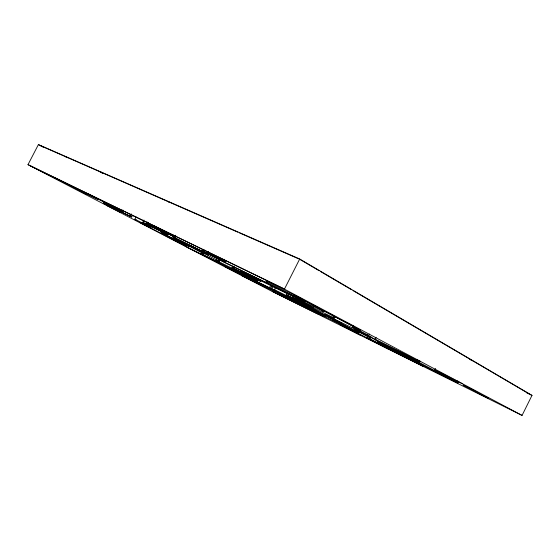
<?xml version="1.0" encoding="UTF-8"?>
<svg xmlns="http://www.w3.org/2000/svg" width="560" height="560" viewBox="0 0 560 560"><rect width="100%" height="100%" fill="white"/><g stroke="black" fill="none" stroke-linecap="round" stroke-linejoin="round"><path stroke-width="0.84" d="M386.925 346.773L386.526 347.606L385.287 347.312L366.555 337.652L368.823 336.308M272.244 291.508L522.06 415.415L532 395.388L299.698 259.007L38.402 144.585L28 164.647L272.272 291.501L273.042 289.989M417.109 359.429L416.339 360.955L457.961 382.914L458.731 381.374M417.998 361.774L418.768 360.241M419.839 360.815L419.076 362.348L377.377 341.719L378.476 342.3M435.799 370.601L434.735 370.041L435.512 368.48M457.793 380.877L457.03 382.417L431.347 369.698M367.129 334.712L368.865 335.566L369.635 334.04M370.895 339.423L369.873 338.891L371.007 336.63M376.103 337.267L374.955 339.549L420.007 361.788L360.941 332.213M319.165 312.564L320.334 313.173L301.385 303.793L325.402 316.33L326.158 314.825M333.62 315.798L332.857 317.324L334.215 318.038L334.985 316.519M368.865 335.566L352.373 326.9L353.157 325.339M287.329 293.405L286.545 294.952L356.86 331.87L358.267 332.57L359.058 331.009M270.606 285.558L269.451 287.833L293.944 300.594L270.683 288.442L186.228 246.806L187.012 245.273M270.683 288.442L271.838 286.167M273.035 286.797L271.887 289.065L187.418 247.422M275.653 290.381L274.393 289.723L275.562 287.413M299.698 259.007L284.473 289.044L28 164.647M358.267 332.57L287.987 295.659L288.771 294.112M293.832 298.214L292.46 297.493L293.244 295.946M313.719 306.012L312.942 307.545L295.708 298.522L311.36 306.768M208.516 251.517L207.739 253.029L223.755 260.82L224.539 259.273M218.722 261.702L217.385 261.009L254.422 279.251L232.134 267.624L232.904 266.112M233.443 268.268L234.213 266.756M256.767 279.167L255.976 280.721L257.229 281.379L258.02 279.825M184.478 245.567L185.493 246.064L186.27 244.545M202.545 250.852L223.384 261.737L305.172 301.735L223.531 261.87L202.545 250.852L203.322 249.34M202.678 254.513L201.432 253.869L202.209 252.343M203.987 251.552L204.757 250.033M216.664 259.42L215.873 260.974L217.119 261.625L201.432 253.869M217.91 260.659L219.17 261.282L219.954 259.742M401.66 354.382L401.303 355.082L399.581 354.543L385.287 347.312M104.097 201.6L103.32 203.112L130.102 216.188L131.278 213.906M103.32 203.112L131.656 217L132.44 215.481M136.304 220.031L134.848 219.275L136.045 216.951M147.112 221.921L146.328 223.454L168.266 234.878L142.737 222.355L143.927 220.031M148.33 222.516L147.546 224.049L146.328 223.454M185.493 246.064L139.776 222.327L150.717 227.731L151.508 226.177M177.933 241.535L161.203 232.82L161.987 231.301M172.312 236.649L207.844 254.051L172.312 236.649L173.096 235.116M153.622 225.652L174.937 236.775L175.714 235.256M173.859 239.575L172.529 238.875L180.341 242.753L163.66 234.073L189.308 246.652L174.545 238.987L175.336 237.44M106.729 205.506L121.03 212.548L121.8 211.043M120.911 210.973L122.045 211.526L122.836 209.986M40.999 145.908L237.874 232.183M239.47 232.883L298.697 258.839M469.896 359.436L472.472 360.759M526.295 392.609L529.459 394.093L353.031 290.591M530.264 394.569L532 395.388M30.597 165.963L284.34 289.072L522.06 415.415M86.289 194.11L87.297 194.6L54.236 177.429M142.737 222.355L165.466 233.457M207.256 254.38L208.586 255.031L189.798 245.238M176.302 239.365L175.098 238.777L204.155 253.911L202.951 253.323M191.24 246.673L189.987 246.064L219.17 261.282M134.848 219.275L150.416 226.94L148.946 226.177M174.545 238.987L175.693 239.547M161.203 232.82L186.753 245.357M232.134 267.624L256.214 279.482L254.807 278.747M292.46 297.493L334.215 318.038M352.373 326.9L354.116 327.761M286.545 294.952L287.987 295.659M362.579 333.018L324.982 314.468L341.502 323.113L340.004 322.371M274.393 289.723L310.674 307.622M257.229 281.379L239.883 272.797L241.136 273.448M289.583 297.969L288.309 297.346L302.456 304.703L301.189 304.08M282.912 294.868L253.841 280.518L284.067 295.47M333.837 320.271L332.472 319.599L346.052 326.676L344.701 326.011M434.735 370.041L462.056 383.565M408.058 357.364L406.497 356.594L433.825 370.958M300.027 304.087L284.97 296.639L286.041 297.199M351.701 329.868L321.468 314.881L322.511 315.427M369.873 338.891L398.468 353.066M241.724 275.632L274.162 291.319L273.084 290.759M322.952 316.085L324.135 316.673L299.908 304.052M340.872 324.989L339.64 324.38L360.724 335.37M432.299 370.202L457.961 382.914M399.581 354.543L422.842 366.177L422.471 364.735M392.371 349.559L400.904 353.878M302.407 305.739L303.443 306.278L291.893 300.524L292.929 301.063M130.102 216.188L131.656 217M149.331 227.017L150.717 227.731M119.581 211.799L121.03 212.548M88.179 193.9L122.045 211.526M384.958 346.311L386.505 347.123M243.362 272.23L260.89 281.428L240.401 270.725L323.421 311.402L321.923 310.604M155.001 226.317L174.937 236.775M349.342 328.671L388.262 349.027M303.87 305.053L325.402 316.33M223.755 260.82L225.47 261.723L207.739 253.029M366.555 337.652A40.453 0.427 26.8 0 1 386.526 347.606L388.339 348.523A40.453 0.427 26.8 0 1 422.366 365.925L422.842 366.177M267.743 282.233L266.014 281.316L293.825 294.854L360.724 330.358L293.664 294.847M361.333 332.36L376.145 340.179M38.402 144.585L39.522 145.201M40.082 145.502L44.058 147.581M65.086 156.464L67.347 157.703M100.8 172.116L103.054 173.362M99.673 171.619L102.676 173.278M167.748 201.453L169.26 202.3M299.495 259.189L319.102 270.69M320.607 271.572L351.519 289.709M421.946 364.301L422.366 365.925M390.46 348.922A43.099 42.56 46.8 0 0 387.324 347.83L386.526 347.606L401.303 355.082A43.099 42.56 46.8 0 0 394.968 350.987M391.23 349.23A43.099 42.56 46.8 0 1 392.742 349.888M393.491 350.238A43.099 42.56 46.8 0 1 394.233 350.602M95.97 198.401L86.03 193.557L97.664 199.283L95.97 198.401M170.177 234.738L148.414 224.147L171.878 235.634L170.177 234.738M356.314 330.4L354.76 329.637L369.439 337.316L356.314 330.4M245.903 276.843L225.386 266.714L247.037 277.431L245.903 276.843M386.085 346.507L384.608 345.772L412.209 360.255L386.085 346.507M464.744 385.77L463.036 384.923L488.677 398.461L464.744 385.77M316.904 313.306L272.363 291.214L318.01 313.873L316.904 313.306"/></g></svg>
